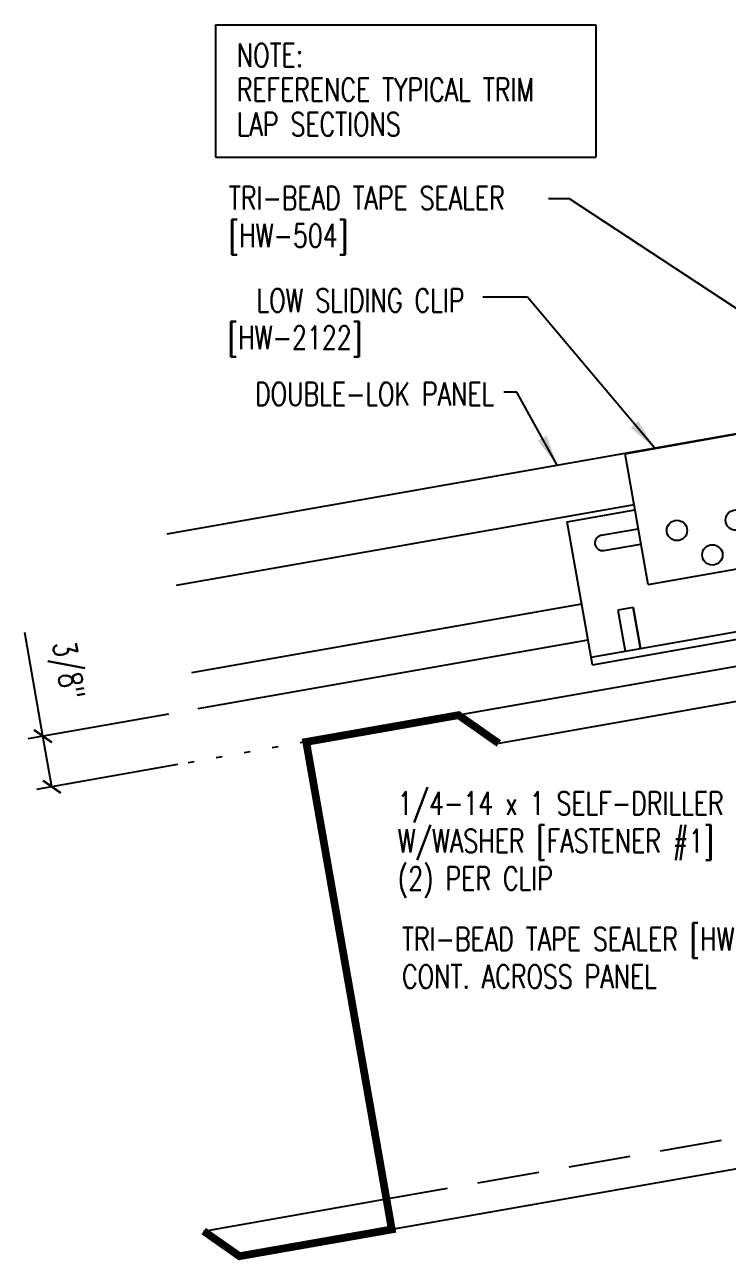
# Model space of a CAD drawing. Extents: x 1 to 43.1, y 11.4 to 32.3.
# Drawn here: x 0.95 to 12.31, y 11.41 to 31.38 of the extents above; entities that cross this region are included whole.
import ezdxf
from ezdxf.enums import TextEntityAlignment as Align

# ---------------------------------------------------------------- set-up
doc = ezdxf.new("R2010")
doc.units = 0
doc.header["$LTSCALE"] = 4
doc.header["$MEASUREMENT"] = 0
doc.linetypes.add('ACAD_ISO07W100', pattern=[3, 0, -3])
doc.linetypes.add('HIDDEN', pattern=[0.375, 0.25, -0.125])
doc.layers.get('0').update_dxf_attribs({"linetype": 'CONTINUOUS'})
doc.layers.get('DEFPOINTS').update_dxf_attribs({"linetype": 'CONTINUOUS'})
for name, color, linetype in [('CLIP', 5, 'CONTINUOUS'), ('PANEL', 11, 'CONTINUOUS'), ('STLA', 12, 'CONTINUOUS'), ('TEXT', 2, 'CONTINUOUS')]:
    doc.layers.add(name, color=color, linetype=linetype)
doc.styles.add('TEXT', font='SIMPLEX', dxfattribs={"width": 0.75, "height": 6})
doc.styles.add('TEXT1', font='ROMANS.shx', dxfattribs={"width": 0.75, "height": 0.375})
doc.dimstyles.new('DETAIL', dxfattribs={"dimscale": 4, "dimtxt": 0.09375, "dimasz": 0.0625, "dimexe": 0.0625, "dimexo": 0.125, "dimgap": 0.0625, "dimtad": 1, "dimdec": 4, "dimzin": 3, "dimdsep": 46, "dimlunit": 4, "dimtxsty": 'TEXT1', "dimblk": 'ARCHTICK', "dimcen": 0.0625, "dimclrd": 7, "dimclre": 7, "dimclrt": 2, "dimadec": 0, "dimazin": 0, "dimtfac": 0.59375, "dimtdec": 4, "dimtmove": 0, "dimatfit": 3, "dimfxl": 0, "dimfrac": 2, "dimtolj": 1, "dimtzin": 3, "dimarcsym": 0})
doc.dimstyles.new('DETAIL$7', dxfattribs={"dimscale": 4, "dimtxt": 0.09375, "dimasz": 0.125, "dimexe": 0.0625, "dimexo": 0.125, "dimgap": 0.0625, "dimtad": 1, "dimdec": 5, "dimzin": 3, "dimdsep": 46, "dimlunit": 4, "dimtxsty": 'TEXT', "dimblk": 'ARCHTICK', "dimcen": 0.0625, "dimclrd": 7, "dimclre": 7, "dimclrt": 2, "dimadec": 0, "dimazin": 0, "dimtfac": 0.666667, "dimtdec": 5, "dimtmove": 0, "dimatfit": 3, "dimfxl": 0, "dimfrac": 2, "dimtolj": 1, "dimtzin": 3, "dimarcsym": 0})

# ---------------------------------------------------------------- blocks, each defined once
blk = doc.blocks.new('_ArchTick')
at = {"color": 0, "const_width": 0.15}
blk.add_lwpolyline([(-0.5, -0.5), (0.5, 0.5)], dxfattribs=at)
blk = doc.blocks.new('FD-F1')
at = {"layer": 'TEXT', "style": 'TEXT1', "width": 0.75}
for s, p in [('1/4-14 x 1 SELF-DRILLER', (0.0047, -0.0408)), ('W/WASHER [FASTENER #1]', (0.0047, -0.1926))]:
    blk.add_text(s, height=0.09375, dxfattribs=at).set_placement(p)
blk.add_attdef('(QUANTITY)', (0.0047, -0.3444), '', height=0.0938, dxfattribs=at)
blk = doc.blocks.new('A$C53AF356D')
at = {"layer": 'CLIP'}
for p, q in [((-1.682, 1.657), (0.471, 2.036)), ((0.471, 2.036), (0.843, -0.076)), ((-1.31, -0.455), (-1.682, 1.657)), ((0.631, 1.131), (1.812, 1.339)), ((1.812, 1.339), (2.22, -0.974)), ((0.685, 0.823), (1.293, 0.93)), ((-2.619, 0.558), (-1.523, 0.751)), ((0.728, 0.577), (1.337, 0.684)), ((-2.211, -1.755), (-2.619, 0.558)), ((-2.068, 0.338), (-1.468, 0.443)), ((-2.025, 0.091), (-1.425, 0.197)), ((-1.31, -0.455), (0.843, -0.076)), ((1.526, -0.285), (1.28, -0.329)), ((1.28, -0.329), (1.397, -0.992)), ((1.643, -0.948), (1.526, -0.285)), ((-2.233, -1.632), (2.199, -0.85)), ((-2.211, -1.755), (2.22, -0.974)), ((-1.551, -0.828), (-1.797, -0.871)), ((-1.797, -0.871), (-1.681, -1.534)), ((-1.551, -0.828), (-1.434, -1.491)), ((-1.434, -1.491), (-1.551, -0.828))]:
    blk.add_line(p, q, dxfattribs=at)
for centre in [(0.107, 0.584), (-0.843, 0.417), (-0.271, 0.021)]:
    blk.add_circle(centre, 0.165, dxfattribs=at)
for centre, start, end in [((1.306, 0.806), 280, 100), ((-2.046, 0.215), 100, 280)]:
    blk.add_arc(centre, 0.125, start, end, dxfattribs=at)
blk = doc.blocks.new('*D13')
at = {"layer": 'DEFPOINTS', "color": 0}
for p in [(3.768, 20.324), (1.245, 19.879), (3.912, 19.506)]:
    blk.add_point(p, dxfattribs=at)
at = {"layer": 'TEXT', "color": 7, "lineweight": -2}
for p, q in [((1.245, 19.879), (0.95, 21.554)), ((3.275, 20.237), (0.999, 19.836)), ((1.39, 19.061), (1.245, 19.879)), ((3.419, 19.419), (1.143, 19.018))]:
    blk.add_line(p, q, dxfattribs=at)
at = {"layer": 'TEXT', "color": 7, "lineweight": -2, "xscale": 0.25, "yscale": 0.25, "zscale": 0.25}
for p, rotation in [((1.245, 19.879), 100.0000000000008), ((1.39, 19.061), 280.0000000000007)]:
    blk.add_blockref('_ArchTick', p, dxfattribs=dict(at, rotation=rotation))
at = {"layer": 'TEXT', "color": 2, "insert": (1.604, 20.933), "char_height": 0.375, "attachment_point": 5, "rotation": 280, "style": 'TEXT1'}
blk.add_mtext('\\A1;3/8"', dxfattribs=at)
blk = doc.blocks.new('A$C30686E82')
for p, q in [((-2.715, 0.761), (3.437, 0.761)), ((-2.715, 0.761), (-2.715, -1.379)), ((3.437, 0.761), (3.437, -1.379)), ((-2.715, -1.379), (3.437, -1.379))]:
    blk.add_line(p, q)
at = {"layer": 'TEXT', "style": 'TEXT1', "width": 0.75}
for s, p in [('NOTE:', (-2.368, 0.081)), ('REFERENCE TYPICAL TRIM', (-2.368, -0.477)), ('LAP SECTIONS', (-2.368, -1.035))]:
    blk.add_text(s, height=0.375, dxfattribs=at).set_placement(p)

msp = doc.modelspace()

# ---------------------------------------------------------------- linework, layer by layer
at = {"layer": 'PANEL'}
for p, q in [((10.80243, 23.61946), (3.39982, 22.31418)), ((9.95482, 22.01388), (3.64883, 20.90196))]:
    msp.add_line(p, q, dxfattribs=at)
at = {"layer": 'PANEL', "color": 1, "linetype": 'Continuous'}
msp.add_line((3.84379, 11.88055), (6.79844, 12.40024), dxfattribs=at)
at = {"layer": 'PANEL'}
for points in [[(3.25291, 23.14732), (17.45056, 25.65075)], [(10.05727, 21.43284), (3.75128, 20.32092)]]:
    msp.add_lwpolyline(points, dxfattribs=at)
at = {"layer": 'STLA', "color": 1}
for p, q in [((12.57498, 21.02904), (7.96414, 20.21858)), ((12.67268, 20.47495), (8.61543, 19.76182)), ((23.16165, 14.7679), (6.88506, 11.90681))]:
    msp.add_line(p, q, dxfattribs=at)
at = {"layer": 'STLA', "color": 1, "linetype": 'HIDDEN'}
msp.add_line((6.79844, 12.40024), (23.07502, 15.26132), dxfattribs=at)
at = {"layer": 'STLA', "const_width": 0.125}
msp.add_lwpolyline([(8.61543, 19.76182), (7.96414, 20.21858), (5.50179, 19.78631), (6.88506, 11.90681), (4.42271, 11.47454), (3.84379, 11.88055)], dxfattribs=at)
at = {"layer": 'TEXT', "linetype": 'ACAD_ISO07W100', "ltscale": 0.03}
msp.add_line((5.50179, 19.78631), (3.40549, 19.41668), dxfattribs=at)

# ---------------------------------------------------------------- block references
msp.add_blockref('A$C30686E82', (6.74775, 30.61638))
at = {"layer": 'CLIP'}
msp.add_blockref('A$C53AF356D', (12.33928, 22.78734), dxfattribs=at)
at = {"layer": 'TEXT', "xscale": 4, "yscale": 4, "zscale": 4}
msp.add_blockref('FD-F1', (6.96339, 18.76949), dxfattribs=at).add_auto_attribs({'(QUANTITY)': '(2) PER CLIP'})

# ---------------------------------------------------------------- texts
at = {"layer": 'TEXT', "style": 'TEXT1', "width": 0.75}
for s, p in [('TRI-BEAD TAPE SEALER', (4.25083, 28.38953)), ('[HW-504]', (4.25083, 27.78239)), ('[HW-2122]', (4.23538, 26.13332)), ('TRI-BEAD TAPE SEALER [HW-504]', (7.05078, 16.41363)), ('CONT. ACROSS PANEL', (7.05078, 15.80649))]:
    msp.add_text(s, height=0.375, dxfattribs=at).set_placement(p)
for s, p in [('LOW SLIDING CLIP', (8.06101, 26.73307)), ('DOUBLE-LOK PANEL', (8.54314, 25.22199))]:
    msp.add_text(s, height=0.375, dxfattribs=at).set_placement(p, align=Align.RIGHT)

# ---------------------------------------------------------------- dimensions: what is measured, and where the dimension line sits
at = {"layer": 'TEXT'}
dim = msp.add_aligned_dim(p1=(3.91178, 19.50595), p2=(3.76757, 20.3238), distance=2.56101, text='3/8"', dimstyle='DETAIL', dxfattribs=at)
dim.commit()
dim.dimension.update_dxf_attribs({"geometry": '*D13', "text_midpoint": (1.60365, 20.93273)})

# ---------------------------------------------------------------- leaders
for points in [[(14.61784, 25.36269), (9.75978, 28.56553), (9.41655, 28.56553)], [(11.13107, 24.53645), (9.07683, 26.97488), (8.35593, 26.97488)], [(9.55961, 24.25936), (8.90609, 25.43906), (8.69741, 25.43906)]]:
    msp.add_leader(points, dimstyle='DETAIL$7', dxfattribs=at)

doc.saveas('drawing.dxf')
